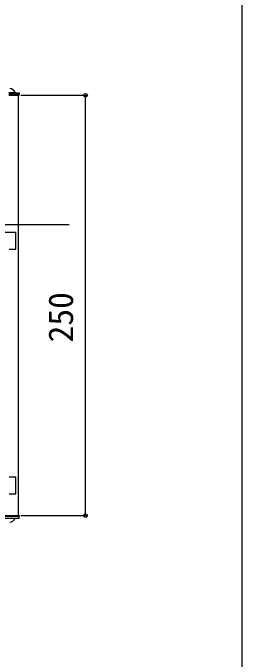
# Model space of a CAD drawing. Units: millimetres, scale not verified. Extents: x -875 to 875, y -1303 to 1295.
# Drawn here: x 738.9 to 875, y 99.9 to 484.3 of the extents above; entities that cross this region are included whole.
import ezdxf
from ezdxf.enums import TextEntityAlignment as Align

# ---------------------------------------------------------------- set-up
doc = ezdxf.new("R2010")
doc.units = ezdxf.units.MM
doc.header["$LTSCALE"] = 8
for name, color, linetype in [('0-4_YKK_12', 2, 'Continuous'), ('0-5_YKK_13', 4, 'Continuous'), ('0-6_YKK_D', 6, 'Continuous'), ('0-7_YKK_ZWAK', 7, 'Continuous')]:
    doc.layers.add(name, color=color, linetype=linetype)
doc.styles.add('ＭＳ ゴシック', font='')
doc.styles.get('ＭＳ ゴシック').set_extended_font_data('MS Gothic')

msp = doc.modelspace()

# ---------------------------------------------------------------- linework, layer by layer
at = {"layer": '0-4_YKK_12'}
for p, q in [((736.498, 435.303), (741.998, 435.303)), ((741.998, 435.303), (741.998, 185.303)), ((772.219, 358.303), (-870.073, 358.303)), ((671.998, 185.303), (741.998, 185.303))]:
    msp.add_line(p, q, dxfattribs=at)
at = {"layer": '0-5_YKK_13'}
for p, q in [((740.094, 436.803), (736.498, 436.803)), ((734.198, 353.803), (740.498, 353.803)), ((740.498, 343.803), (740.498, 353.803)), ((736.698, 343.803), (740.498, 343.803)), ((736.698, 208.303), (740.498, 208.303)), ((740.498, 198.303), (740.498, 208.303)), ((736.698, 198.303), (740.498, 198.303)), ((732.903, 183.803), (740.094, 183.803))]:
    msp.add_line(p, q, dxfattribs=at)
for points in [[(736.498, 436.803), (742.498, 436.803), (742.498, 435.803), (736.498, 435.803)], [(736.498, 435.303), (742.498, 435.303), (742.498, 435.803), (736.498, 435.803)], [(706.998, 185.303), (742.498, 185.303), (742.498, 184.803), (706.998, 184.803)], [(706.998, 183.803), (742.498, 183.803), (742.498, 184.803), (706.998, 184.803)]]:
    msp.add_lwpolyline(points, dxfattribs=at)
for centre, radius, start, end in [((736.498, 435.103), 4.2, 27.28096, 84.19227), ((740.094, 436.957), 0.154, 270, 27.28096), ((736.498, 185.503), 4.2, 275.80773, 332.71904), ((740.094, 183.648), 0.154, 332.71904, 90)]:
    msp.add_arc(centre, radius, start, end, dxfattribs=at)
at = {"layer": '0-6_YKK_D'}
for p, q in [((743.498, 435.303), (782.998, 435.303)), ((781.998, 185.303), (781.998, 435.303)), ((743.498, 185.303), (782.998, 185.303))]:
    msp.add_line(p, q, dxfattribs=at)
for centre in [(781.998, 435.303), (781.998, 185.303)]:
    msp.add_circle(centre, 1.075, dxfattribs=at)
at = {"layer": '0-7_YKK_ZWAK'}
msp.add_lwpolyline([(-875, -1302.7), (875, -1302.7), (875, 1247.3)], dxfattribs=at)

# ---------------------------------------------------------------- texts
at = {"layer": '0-6_YKK_D', "style": 'ＭＳ ゴシック'}
msp.add_text('250', height=14.66, rotation=90, dxfattribs=at).set_placement((778.998, 288.257), align=Align.BOTTOM_LEFT)

doc.saveas('drawing.dxf')
